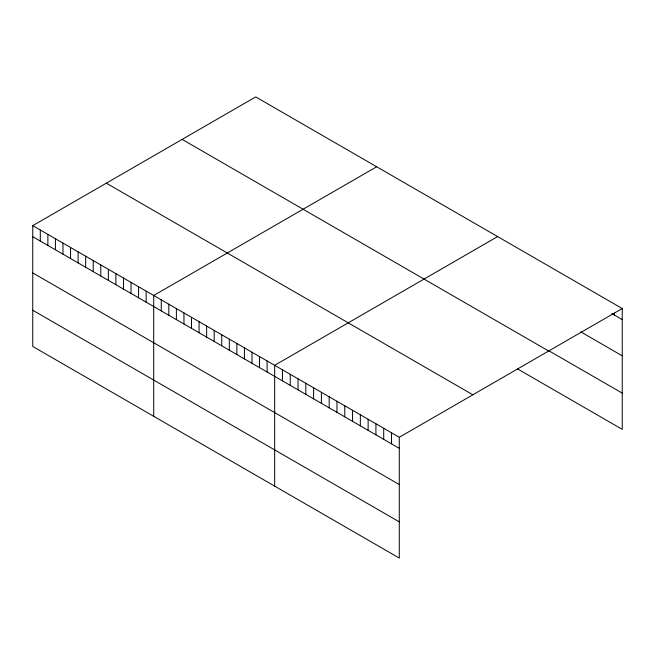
<?xml version="1.0" encoding="UTF-8"?>
<svg xmlns="http://www.w3.org/2000/svg" width="655" height="655" viewBox="0 0 655 655"><rect width="100%" height="100%" fill="white"/><g stroke="black" fill="none" stroke-linecap="round" stroke-linejoin="round"><path stroke-width="0.98" d="M32.75 225.648L399.288 437.27L399.288 558.076L32.75 346.462L32.75 225.648L255.712 96.924L622.25 308.538L622.25 429.352L517.532 368.896M376.674 166.755L153.704 295.487L153.704 416.293M497.628 236.586L274.666 365.318L274.666 486.125M399.288 437.27L622.25 308.538M611.868 313.598L622.25 319.591M580.707 331.831L622.25 355.812M548.685 350.662L622.25 393.131M182.139 139.4L548.669 351.023M106.331 183.171L472.861 394.785M32.75 236.701L399.288 448.323M32.75 272.922L399.288 484.544M32.75 310.241L399.288 521.855M614.464 313.09L614.464 315.096M391.493 432.767L391.493 443.828M383.707 428.272L383.707 439.325M375.921 423.777L375.921 434.83M368.126 419.282L368.126 430.335M360.34 414.779L360.34 425.84M352.554 410.284L352.554 421.337M344.767 405.789L344.767 416.842M336.973 401.294L336.973 412.347M329.187 396.799L329.187 407.852M321.4 392.296L321.4 403.349M313.606 387.801L313.606 398.854M305.82 383.306L305.82 394.359M298.033 378.811L298.033 389.864M290.239 374.308L290.239 385.369M282.452 369.813L282.452 380.866M267.101 360.954L267.101 372.007M259.544 356.59L259.544 367.643M251.987 352.226L251.987 363.279M244.421 347.862L244.421 358.915M236.864 343.49L236.864 354.552M229.307 339.126L229.307 350.188M221.742 334.762L221.742 345.815M214.185 330.398L214.185 341.452M206.628 326.034L206.628 337.088M199.063 321.671L199.063 332.724M191.506 317.307L191.506 328.36M183.949 312.943L183.949 323.996M176.383 308.579L176.383 319.632M168.826 304.215L168.826 315.268M161.269 299.851L161.269 310.904M146.147 291.115L146.147 302.176M138.59 286.751L138.59 297.812M131.025 282.387L131.025 293.448M123.468 278.023L123.468 289.076M115.91 273.659L115.91 284.712M108.345 269.295L108.345 280.348M100.788 264.931L100.788 275.984M93.231 260.567L93.231 271.62M85.666 256.203L85.666 267.256M78.109 251.839L78.109 262.892M70.552 247.475L70.552 258.529M62.986 243.111L62.986 254.165M55.429 238.739L55.429 249.801M47.872 234.375L47.872 245.437M40.307 230.011L40.307 241.073"/></g></svg>
